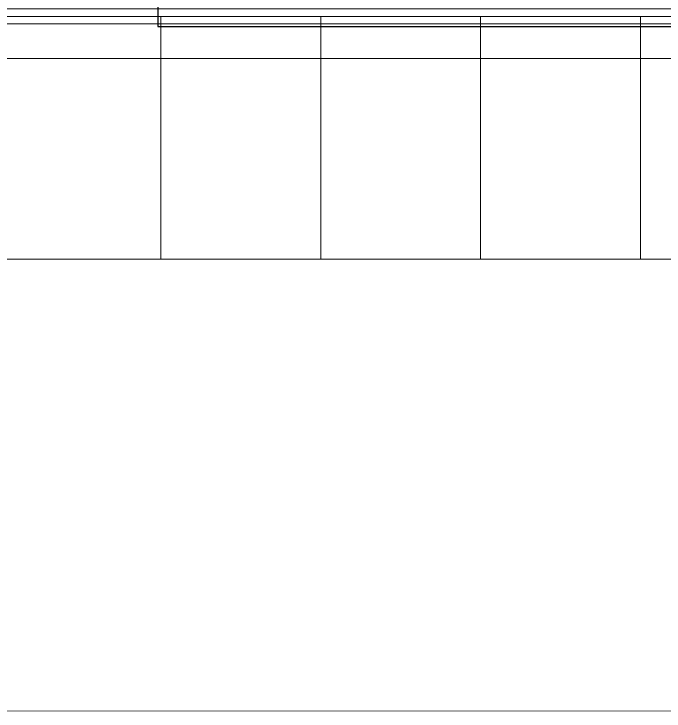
# Model space of a CAD drawing. Header units: millimetres. Extents: x -31757 to 121236, y -27283 to 59400.
# Drawn here: x -5737 to 20179, y -27283 to 503 of the extents above; entities that cross this region are included whole.
import ezdxf

# ---------------------------------------------------------------- set-up
doc = ezdxf.new("R2010")
doc.units = ezdxf.units.MM
doc.layers.add('10_見えがかり', color=7, linetype='Continuous', lineweight=13)
doc.layers.add('90_図枠', color=7, linetype='Continuous', lineweight=25)

msp = doc.modelspace()

# ---------------------------------------------------------------- linework, layer by layer
at = {"layer": '10_見えがかり'}
for points in [[(25245, 703), (25245, 103), (-31755, 107), (-31755, 707), (25245, 703)], [(118, -1275), (-6256, -1275), (-6256, 105), (-6256, 405), (118, 405), (118, 105), (118, -1275)], [(6493, -1276), (118, -1275), (118, 405), (6493, 404), (6493, 104), (6493, -1276)], [(6493, -1276), (6493, 404), (12868, 404), (12867, -1276), (6493, -1276)], [(12867, -1276), (12868, 104), (12868, 404), (19242, 404), (19242, -1276), (12867, -1276)], [(25617, -1277), (19242, -1276), (19242, 104), (19242, 404), (25617, 403), (25617, 103), (25617, -1277)], [(-6256, -1275), (118, -1275), (118, -9275), (-6257, -9275), (-6256, -1275)], [(118, -1275), (6493, -1276), (6492, -9276), (118, -9275), (118, -1275)], [(6493, -1276), (12867, -1276), (12867, -9276), (6492, -9276), (6493, -1276)], [(12867, -1276), (19242, -1276), (19242, -9276), (12867, -9276), (12867, -1276)], [(19242, -1276), (25617, -1277), (25616, -9277), (19242, -9276), (19242, -1276)], [(121236, -9283), (121235, -27283), (-31757, -27273), (-31756, -9273), (121236, -9283)], [(121236, -9283), (121235, -27283), (-31757, -27273), (-31756, -9273), (121236, -9283)]]:
    msp.add_lwpolyline(points, dxfattribs=at)
at = {"layer": '90_図枠'}
msp.add_lwpolyline([(0, 0), (84100, 0), (84100, 59400), (0, 59400)], close=True, dxfattribs=at)

doc.saveas('drawing.dxf')
